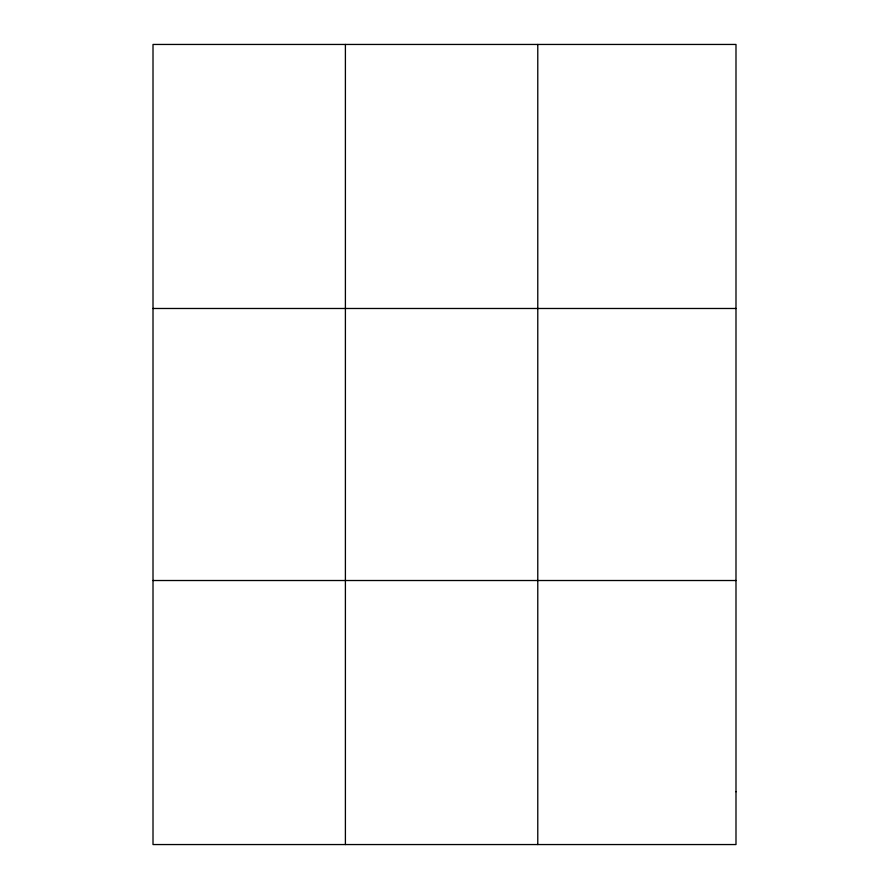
<?xml version="1.0" encoding="UTF-8"?>
<svg xmlns="http://www.w3.org/2000/svg" width="889" height="889" viewBox="0 0 889 889"><rect width="100%" height="100%" fill="white"/><g stroke="black" fill="none" stroke-linecap="round" stroke-linejoin="round"><path stroke-width="1.33" d="M153.008 308.483L735.992 308.483M153.008 580.517L735.992 580.517M537.778 44.45L537.778 844.55M345.399 44.45L345.399 844.55M735.992 791.743L735.992 844.55L153.008 844.55L153.008 44.45L735.992 44.45L735.992 791.743"/></g></svg>
